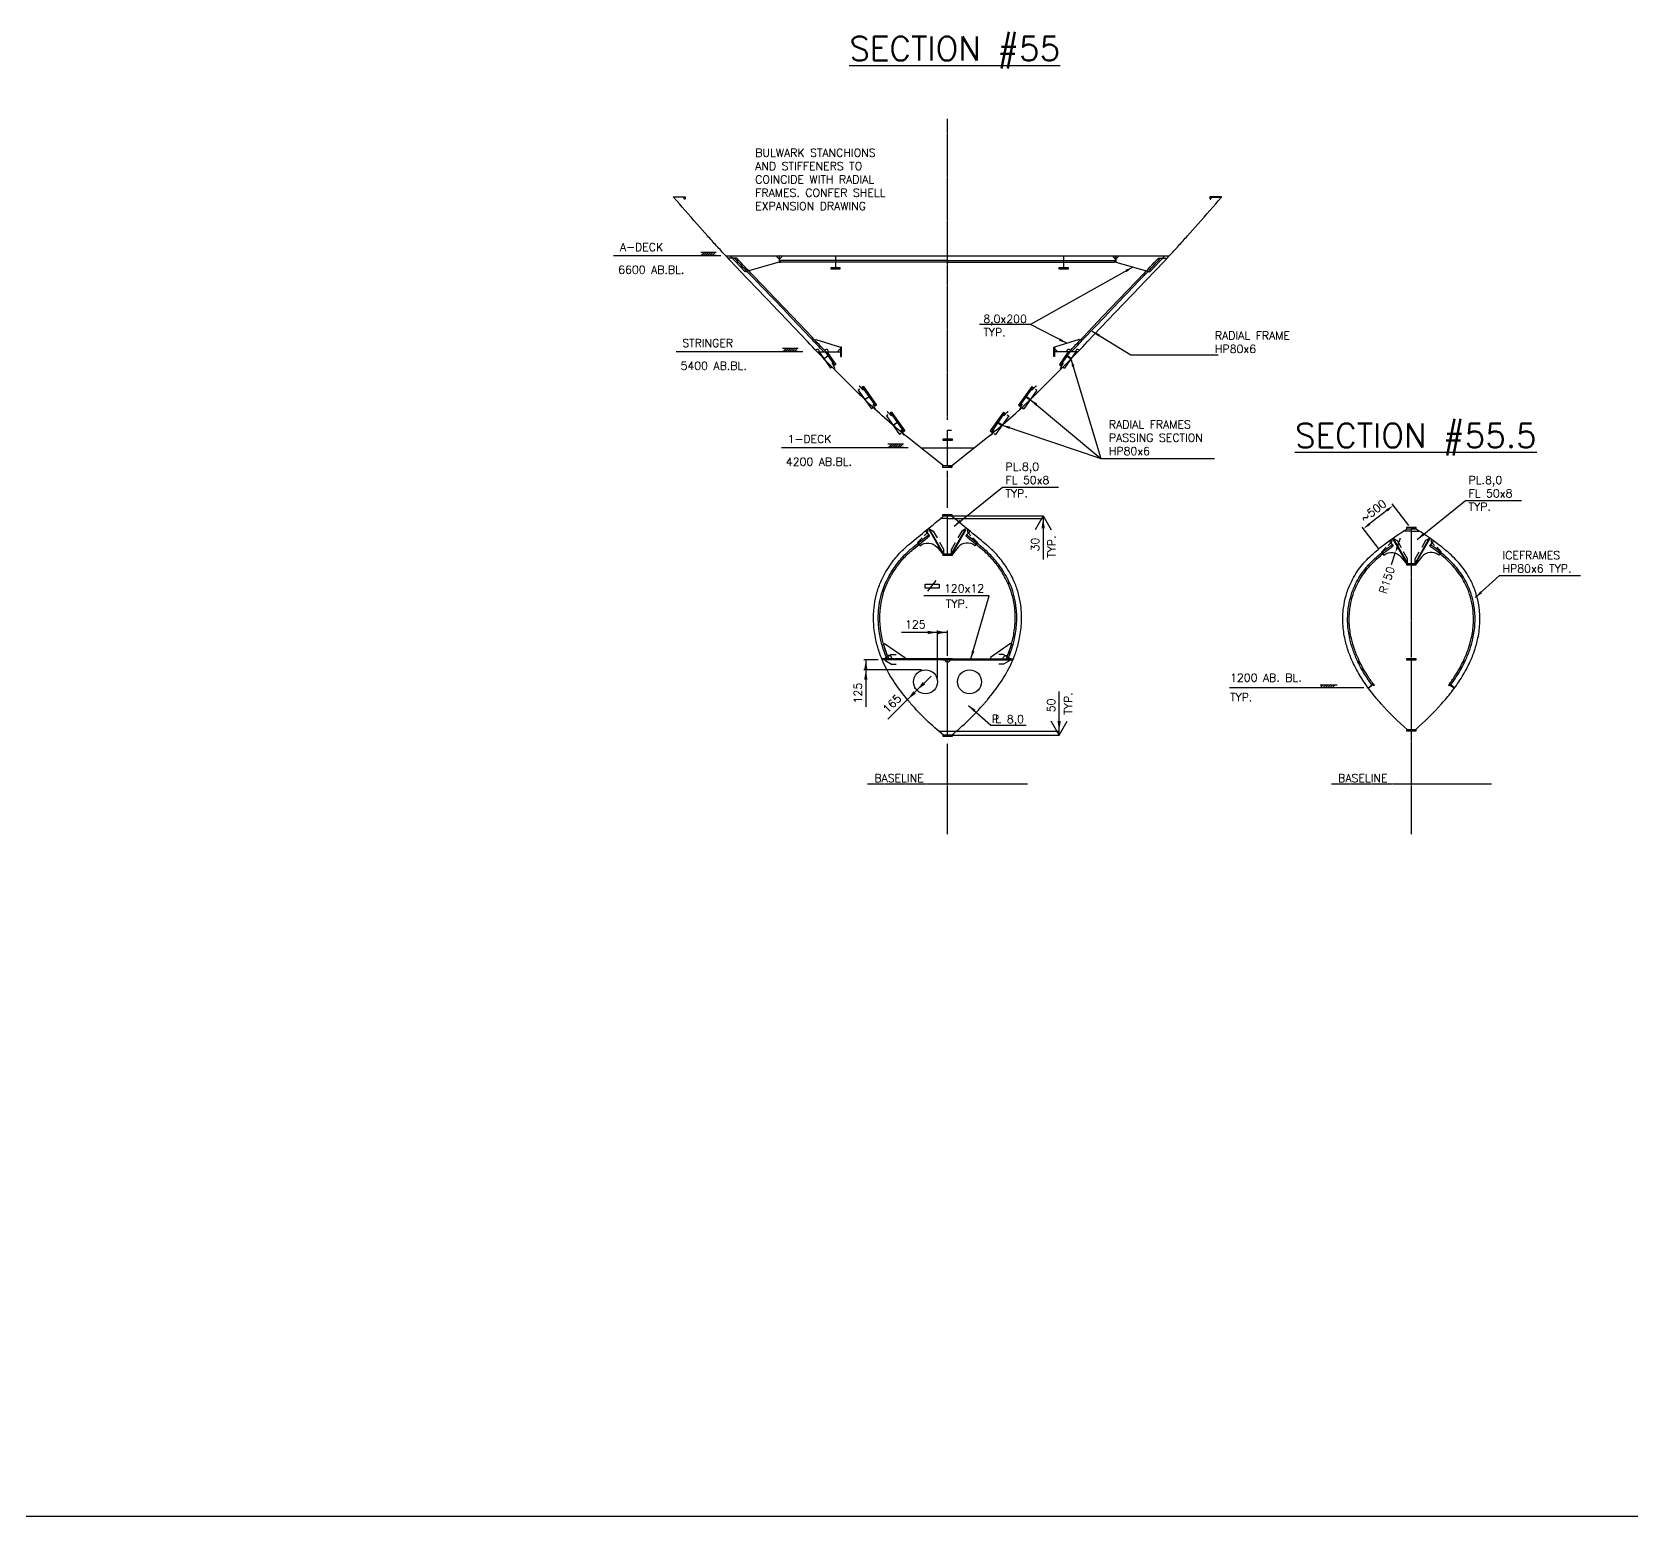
# Model space of a CAD drawing. Extents: x 53504 to 217282, y 25397 to 142583.
# Drawn here: x 177285 to 197283, y 92984 to 111539 of the extents above; entities that cross this region are included whole.
import ezdxf

# ---------------------------------------------------------------- set-up
doc = ezdxf.new("R2010")
doc.units = 0
doc.header["$LTSCALE"] = 250
doc.linetypes.add('PHANTOM', pattern=[2.1, 1.25, -0.2, 0.125, -0.2, 0.125, -0.2])
doc.linetypes.add('PHANTOM2', pattern=[1.25, 0.625, -0.125, 0.125, -0.125, 0.125, -0.125])
doc.layers.get('0').update_dxf_attribs({"linetype": 'CONTINUOUS'})
doc.layers.get('DEFPOINTS').update_dxf_attribs({"linetype": 'CONTINUOUS'})
for name, color, linetype in [('_-0', 7, 'CONTINUOUS'), ('S0CO1', 1, 'CONTINUOUS'), ('S0CO2', 2, 'CONTINUOUS'), ('S0CO5', 4, 'CONTINUOUS'), ('S0DIM', 2, 'CONTINUOUS'), ('S0PH1', 1, 'PHANTOM'), ('S0TX2', 2, 'CONTINUOUS')]:
    doc.layers.add(name, color=color, linetype=linetype)
doc.styles.add('ROMANS', font='romans', dxfattribs={"height": 100})
doc.dimstyles.new('MEDIUM', dxfattribs={"dimscale": 0.5, "dimtxt": 2, "dimasz": 2, "dimexe": 50, "dimexo": 100, "dimgap": 100, "dimtad": 1, "dimdsep": 46, "dimtxsty": 'ROMANS', "dimblk1": 'PIL-2', "dimblk2": 'PIL-3', "dimsah": 1, "dimcen": 200, "dimclrd": 1, "dimclre": 1, "dimclrt": 2, "dimazin": 2, "dimtfac": 1, "dimtmove": 0, "dimatfit": 3, "dimldrblk": 'PIL-3', "dimfxl": 1, "dimtvp": 100, "dimtolj": 1, "dimarcsym": 0})
doc.dimstyles.new('SHORT', dxfattribs={"dimscale": 0.5, "dimtxt": 2, "dimasz": 2, "dimexe": 0, "dimexo": 0, "dimgap": 100, "dimtad": 1, "dimdsep": 46, "dimtxsty": 'ROMANS', "dimblk1": 'PIL-1', "dimblk2": 'PIL-2', "dimsah": 1, "dimcen": 200, "dimclrd": 1, "dimclre": 1, "dimclrt": 2, "dimazin": 2, "dimtfac": 1, "dimtmove": 0, "dimatfit": 3, "dimfxl": 1, "dimtvp": 100, "dimtolj": 1, "dimarcsym": 0})
doc.dimstyles.get("Standard").update_dxf_attribs({"dimscale": 50, "dimtxt": 2, "dimasz": 2, "dimexe": 0.5, "dimexo": 1, "dimgap": 1, "dimtad": 1, "dimdsep": 46, "dimtxsty": 'ROMANS', "dimcen": 1.5, "dimclrd": 1, "dimclre": 1, "dimclrt": 2, "dimazin": 2, "dimtfac": 1, "dimtmove": 2, "dimatfit": 3, "dimfxl": 1, "dimtvp": 100, "dimtolj": 1, "dimarcsym": 0})

# ---------------------------------------------------------------- blocks, each defined once
blk = doc.blocks.new('snip')
at = {"color": 0, "linetype": 'ByBlock'}
for p, q in [((-75, -151), (-75, -221)), ((75, -151), (75, -221))]:
    blk.add_line(p, q, dxfattribs=at)
blk.add_lwpolyline([(75, -151), (13, -43), (-12, -43), (-75, -151)], dxfattribs=at)
blk = doc.blocks.new('SNIP-1')
at = {"color": 0, "linetype": 'PHANTOM'}
blk.add_lwpolyline([(0, 0), (0, -5), (87, -55), (287, -55)], dxfattribs=at)
blk = doc.blocks.new('HP80x7')
at = {"color": 0, "linetype": 'ByBlock'}
blk.add_lwpolyline([(17, -80, 0.773344), (19, -73), (8, -66, -0.267949), (6, -63), (6, 0), (0, 0), (0, -80), (17, -80)], format="xyb", dxfattribs=at)
blk = doc.blocks.new('*X7')
at = {"color": 0}
for p, q in [((13410, 17177), (13450, 17217)), ((13439, 17177), (13479, 17217)), ((13467, 17177), (13507, 17217)), ((13495, 17177), (13535, 17217)), ((13523, 17177), (13563, 17217)), ((13552, 17177), (13592, 17217))]:
    blk.add_line(p, q, dxfattribs=at)
blk = doc.blocks.new('TYKK')
at = {"layer": 'S0CO1'}
for p, q in [((-2.04, 0.82), (2.04, 0.82)), ((-2.04, 0), (2.04, 0))]:
    blk.add_line(p, q, dxfattribs=at)
at = {"layer": 'S0CO1', "xscale": 0.0204, "yscale": 0.0204, "zscale": 0.0204}
blk.add_blockref('*X7', (-275.41, -350.41), dxfattribs=at)
blk = doc.blocks.new('ST10011')
at = {"layer": 'S0CO1'}
for p, q in [((4.24, 0.65), (-0.08, 0.65)), ((0, 0), (0.65, 0.65)), ((0.6, 0), (1.25, 0.65)), ((1.2, 0), (1.85, 0.65)), ((1.8, 0), (2.45, 0.65)), ((2.4, 0), (3.05, 0.65)), ((3, 0), (3.65, 0.65))]:
    blk.add_line(p, q, dxfattribs=at)
blk = doc.blocks.new('*D205')
at = {"layer": 'DEFPOINTS', "color": 0, "transparency": 16777216}
for p in [(194325, 105024), (194278, 104881)]:
    blk.add_point(p, dxfattribs=at)
at = {"layer": 'S0CO1', "color": 1, "lineweight": -2, "transparency": 16777216}
for p, q in [((194357, 105119), (194388, 105214)), ((194278, 104881), (194325, 105024))]:
    blk.add_line(p, q, dxfattribs=at)
at = {"layer": 'S0CO1', "color": 1, "transparency": 16777216}
blk.add_solid([(194341, 105124), (194372, 105114), (194325, 105024)], dxfattribs=at)
at = {"layer": 'S0CO1', "color": 2, "transparency": 16777216, "insert": (194219, 104686), "char_height": 100, "attachment_point": 5, "rotation": 71.6796, "style": 'ROMANS'}
blk.add_mtext('\\A1;R150', dxfattribs=at)
blk = doc.blocks.new('*D206')
at = {"layer": 'DEFPOINTS', "color": 0, "transparency": 16777216}
for p in [(193924, 105326), (194526, 105329), (194151, 105036)]:
    blk.add_point(p, dxfattribs=at)
at = {"layer": 'S0CO1', "color": 1, "lineweight": -2, "transparency": 16777216}
for p, q in [((194496, 105368), (194285, 105639)), ((194221, 105558), (194003, 105388)), ((194120, 105075), (193909, 105346))]:
    blk.add_line(p, q, dxfattribs=at)
at = {"layer": 'S0CO1', "color": 1, "transparency": 16777216}
for points in [[(194211, 105571), (194231, 105545), (194300, 105619)], [(193993, 105401), (194013, 105375), (193924, 105326)]]:
    blk.add_solid(points, dxfattribs=at)
at = {"layer": 'S0CO1', "color": 2, "transparency": 16777216, "insert": (194051, 105552), "char_height": 100, "attachment_point": 5, "rotation": 37.9566, "style": 'ROMANS'}
blk.add_mtext('\\A1;~500', dxfattribs=at)
blk = doc.blocks.new('HP160x8')
at = {"color": 0}
blk.add_lwpolyline([(0, 0), (0, -160), (24, -160, 0.767327), (27, -149), (11, -140, -0.267949), (8, -134), (8, 0)], format="xyb", close=True, dxfattribs=at)
blk = doc.blocks.new('PIL-1')
at = {"color": 0, "linetype": 'ByBlock'}
for q in [(173, 100), (173, -100), (546, 0)]:
    blk.add_line((0, 0), q, dxfattribs=at)
blk = doc.blocks.new('PIL-2')
at = {"color": 0, "linetype": 'ByBlock'}
blk.add_line((0, 0), (-250, 0), dxfattribs=at)
blk.add_solid([(-125, 21), (-125, -21), (0, 0)], dxfattribs=at)
blk = doc.blocks.new('*D207')
at = {"layer": 'DEFPOINTS', "color": 0, "transparency": 16777216}
for p in [(188839, 102798), (190123, 102798), (188789, 102748)]:
    blk.add_point(p, dxfattribs=at)
at = {"layer": 'S0CO1', "color": 1, "lineweight": -2, "transparency": 16777216}
for p, q in [((190123, 102799), (190123, 103250)), ((188839, 102798), (190123, 102798)), ((190123, 102748), (190123, 102798)), ((188789, 102748), (190123, 102748)), ((190123, 102747), (190123, 102746))]:
    blk.add_line(p, q, dxfattribs=at)
for name, p, rotation in [('PIL-1', (190123, 102748), 90), ('PIL-2', (190123, 102798), 270)]:
    blk.add_blockref(name, p, dxfattribs=dict(at, rotation=rotation))
at = {"layer": 'S0CO1', "color": 2, "transparency": 16777216, "insert": (190023, 103119), "char_height": 100, "attachment_point": 5, "rotation": 90, "style": 'ROMANS'}
blk.add_mtext('\\A1;50', dxfattribs=at)
blk = doc.blocks.new('*D208')
at = {"layer": 'DEFPOINTS', "color": 0, "transparency": 16777216}
for p in [(188787, 105488), (188814, 105458), (189923, 105458)]:
    blk.add_point(p, dxfattribs=at)
at = {"layer": 'S0CO1', "color": 1, "lineweight": -2, "transparency": 16777216}
for p, q in [((188787, 105488), (189923, 105488)), ((188814, 105458), (189923, 105458)), ((189923, 105489), (189923, 105490)), ((189923, 105488), (189923, 105458)), ((189923, 105457), (189923, 105000))]:
    blk.add_line(p, q, dxfattribs=at)
for name, p, rotation in [('PIL-1', (189923, 105488), 270), ('PIL-2', (189923, 105458), 90)]:
    blk.add_blockref(name, p, dxfattribs=dict(at, rotation=rotation))
at = {"layer": 'S0CO1', "color": 2, "transparency": 16777216, "insert": (189823, 105131), "char_height": 100, "attachment_point": 5, "rotation": 90, "style": 'ROMANS'}
blk.add_mtext('\\A1;30', dxfattribs=at)
blk = doc.blocks.new('PLDIM2')
at = {"layer": 'S0TX2', "style": 'ROMANS'}
for s, p in [('P', (-19, 0)), ('L', (23, 0))]:
    blk.add_text(s, height=100, dxfattribs=at).set_placement(p)
blk.add_attdef('XX.X', (168, -1), '', height=100, dxfattribs=at)
blk = doc.blocks.new('PIL-3')
at = {"color": 0, "linetype": 'ByBlock'}
blk.add_line((0, 0), (250, 0), dxfattribs=at)
blk.add_solid([(125, 21), (125, -21), (0, 0)], dxfattribs=at)
blk = doc.blocks.new('*D209')
at = {"layer": 'DEFPOINTS', "color": 0, "transparency": 16777216}
for p in [(188603, 104032), (188728, 103690), (188603, 103415)]:
    blk.add_point(p, dxfattribs=at)
at = {"layer": 'S0CO1', "color": 1, "lineweight": -2, "transparency": 16777216}
for p, q in [((188603, 104032), (188153, 104032)), ((188603, 103465), (188603, 104057)), ((188727, 104032), (188604, 104032)), ((188728, 103740), (188728, 104057))]:
    blk.add_line(p, q, dxfattribs=at)
at = {"layer": 'S0CO1', "color": 1, "lineweight": -2, "transparency": 16777216, "rotation": 180}
blk.add_blockref('PIL-3', (188603, 104032), dxfattribs=at)
at = {"layer": 'S0CO1', "color": 1, "lineweight": -2, "transparency": 16777216}
blk.add_blockref('PIL-2', (188728, 104032), dxfattribs=at)
at = {"layer": 'S0CO1', "color": 2, "transparency": 16777216, "insert": (188325, 104132), "char_height": 100, "attachment_point": 5, "style": 'ROMANS'}
blk.add_mtext('\\A1;125', dxfattribs=at)
blk = doc.blocks.new('*D210')
at = {"layer": 'DEFPOINTS', "color": 0, "transparency": 16777216}
for p in [(188346, 103310), (188347, 103309), (188228, 103191)]:
    blk.add_point(p, dxfattribs=at)
at = {"layer": 'S0CO1', "color": 1, "lineweight": -2, "transparency": 16777216}
for p, q in [((188193, 103226), (188209, 103210)), ((188345, 103309), (188228, 103193)), ((188312, 103345), (188328, 103328)), ((188227, 103192), (187983, 102949))]:
    blk.add_line(p, q, dxfattribs=at)
for name, p, rotation in [('PIL-3', (188346, 103310), 44.88132899786034), ('PIL-2', (188227, 103192), 224.8813289978603)]:
    blk.add_blockref(name, p, dxfattribs=dict(at, rotation=rotation))
at = {"layer": 'S0CO1', "color": 2, "transparency": 16777216, "insert": (188034, 103141), "char_height": 100, "attachment_point": 5, "rotation": 44.8813, "style": 'ROMANS'}
blk.add_mtext('\\A1;165', dxfattribs=at)
blk = doc.blocks.new('*D211')
at = {"layer": 'DEFPOINTS', "color": 0, "transparency": 16777216}
for p in [(187911, 103690), (187707, 103565), (188453, 103565)]:
    blk.add_point(p, dxfattribs=at)
at = {"layer": 'S0CO1', "color": 1, "lineweight": -2, "transparency": 16777216}
for p, q in [((187861, 103690), (187682, 103690)), ((187707, 103689), (187707, 103566)), ((188403, 103565), (187682, 103565)), ((187707, 103565), (187707, 103102))]:
    blk.add_line(p, q, dxfattribs=at)
for name, p, rotation in [('PIL-2', (187707, 103690), 90), ('PIL-3', (187707, 103565), 270)]:
    blk.add_blockref(name, p, dxfattribs=dict(at, rotation=rotation))
at = {"layer": 'S0CO1', "color": 2, "transparency": 16777216, "insert": (187607, 103273), "char_height": 100, "attachment_point": 5, "rotation": 90, "style": 'ROMANS'}
blk.add_mtext('\\A1;125', dxfattribs=at)
blk = doc.blocks.new('FLST-2')
at = {"layer": 'S0TX2', "color": 1}
for p, q in [((-256, 101), (-256, 151)), ((-256, 151), (-81, 151)), ((-81, 101), (-256, 101)), ((-222, 65), (-117, 198)), ((-81, 151), (-81, 101))]:
    blk.add_line(p, q, dxfattribs=at)
at = {"layer": 'S0TX2', "style": 'ROMANS'}
blk.add_attdef('FL.ST', (-20, 50), '', height=100, dxfattribs=at)

msp = doc.modelspace()

# ---------------------------------------------------------------- linework, layer by layer
at = {"layer": 'S0CO1', "color": 0}
for p, q in [((186092.96, 108709.943), (185983.624, 108709.943)), ((188728.09, 108679.943), (186628.859, 108679.943)), ((188728.09, 108659.943), (186639.919, 108659.943)), ((188728.09, 108679.943), (190827.321, 108679.943)), ((188728.09, 108659.943), (190816.261, 108659.943)), ((191363.221, 108709.943), (191472.556, 108709.943)), ((186920.432, 107539.943), (185337.987, 107539.943)), ((187122.71, 107539.943), (187265.177, 107337.432)), ((187220.523, 107539.943), (187330.607, 107383.463)), ((190235.657, 107539.943), (190125.573, 107383.463)), ((190333.47, 107539.943), (190191.004, 107337.432)), ((187610.976, 107061.383), (187775.924, 106826.916)), ((187676.406, 107107.414), (187841.355, 106872.947)), ((189779.774, 107107.414), (189614.826, 106872.947)), ((189845.205, 107061.383), (189680.256, 106826.916)), ((187964.034, 106740.126), (188128.982, 106505.659)), ((188029.465, 106786.156), (188194.413, 106551.689)), ((189426.715, 106786.156), (189261.767, 106551.689)), ((189492.146, 106740.126), (189327.198, 106505.659)), ((188729.09, 105457.736), (188642.021, 105457.736)), ((188727.09, 105457.736), (188814.159, 105457.736)), ((188450.64, 105299.378), (188501.509, 105237.634)), ((188670.948, 105015.159), (188496.787, 105319.682)), ((188677.892, 105019.131), (188503.731, 105323.654)), ((188778.288, 105019.131), (188952.449, 105323.654)), ((188785.232, 105015.159), (188959.394, 105319.682)), ((189005.54, 105299.378), (188954.672, 105237.634)), ((194468.277, 104896.113), (194294.115, 105200.636)), ((194475.221, 104900.084), (194301.06, 105204.608)), ((194524.419, 105298.817), (194427.345, 105298.817)), ((194526.419, 105298.817), (194623.493, 105298.817)), ((194575.617, 104900.084), (194749.778, 105204.608)), ((194582.561, 104896.113), (194756.723, 105200.636)), ((194249.754, 105177.88), (194296.851, 105113.212)), ((194801.084, 105177.88), (194753.987, 105113.212)), ((188668.09, 103701.943), (187905.832, 103701.943)), ((188668.09, 103689.943), (187910.785, 103689.943)), ((188788.09, 103701.943), (189550.349, 103701.943)), ((188788.09, 103689.943), (189545.395, 103689.943)), ((188617.553, 102797.58), (188838.627, 102797.58))]:
    msp.add_line(p, q, dxfattribs=at)
at = {"layer": 'S0CO1', "color": 6}
msp.add_line((135791.556, 92984.046), (216035.005, 92984.046), dxfattribs=at)
at = {"layer": 'S0CO1', "color": 0}
for points in [[(186622.859, 108659.943), (186198.727, 108539.943), (186010.356, 108739.943)], [(190833.321, 108659.943), (191257.453, 108539.943), (191445.825, 108739.943)], [(187072.15, 107683.751), (187082.942, 107694.168), (187389.506, 107599.943)], [(190384.031, 107683.751), (190373.238, 107694.168), (190066.674, 107599.943)]]:
    msp.add_lwpolyline(points, dxfattribs=at)
at = {"layer": 'S0CO1', "color": 0, "flags": 128}
for points in [[(187183.189, 107539.943, -0.00335696), (187020.18, 107709.311), (186771.623, 107971.373), (186671.822, 108076.524), (186571.697, 108181.413, 0.00125517), (186283.826, 108480.349, -0.004500322), (186065.585, 108709.943)], [(187211.144, 107539.943, -0.00363604), (187034.683, 107723.083), (186786.134, 107985.136), (186686.308, 108090.313), (186586.151, 108195.236, 0.001255226), (186298.198, 108494.258, -0.004234628), (186092.96, 108709.943)], [(190245.036, 107539.943, 0.00363604), (190421.497, 107723.083), (190670.046, 107985.136), (190769.872, 108090.313), (190870.029, 108195.236, -0.001255226), (191157.983, 108494.258, 0.004234628), (191363.221, 108709.943)], [(190272.991, 107539.943, 0.00335696), (190436, 107709.311), (190684.557, 107971.373), (190784.359, 108076.524), (190884.483, 108181.413, -0.00125517), (191172.354, 108480.349, 0.004500322), (191390.595, 108709.943)], [(187970.858, 103701.943, -0.020054058), (187931.044, 103806.276, -0.028234), (187890.882, 103952.54, -0.037268), (187864.647, 104142.774, -0.041807), (187868.663, 104333.679, -0.033775), (187893.81, 104478.314, -0.036591), (187938.782, 104617.355, -0.02592), (187984.105, 104714.184, -0.020756), (188038.883, 104807.432, -0.033438), (188143.633, 104948.273, -0.040787), (188266.808, 105070.844, -0.003606399), (188280.164, 105081.967), (188294.244, 105093.495, 0.001080447), (188488.791, 105253.07, 0.001080447)], [(187992.644, 103701.943, -0.02161682), (187950.001, 103812.651, -0.028234), (187910.436, 103956.74, -0.037268), (187884.608, 104144.024, -0.041807), (187888.554, 104331.591, -0.033775), (187913.238, 104473.567, -0.036591), (187957.31, 104609.826, -0.02592), (188001.755, 104704.778, -0.020756), (188055.692, 104796.595, -0.033438), (188158.848, 104935.292, -0.040787), (188279.714, 105055.566, -0.003604073), (188292.843, 105066.499), (188306.904, 105078.012, 0.001080391), (188501.509, 105237.634, 0.001080391)], [(189463.537, 103701.943, 0.02161682), (189506.18, 103812.651, 0.028234), (189545.744, 103956.74, 0.037268), (189571.572, 104144.024, 0.041807), (189567.627, 104331.591, 0.033775), (189542.942, 104473.567, 0.036591), (189498.87, 104609.826, 0.02592), (189454.425, 104704.778, 0.020756), (189400.488, 104796.595, 0.033438), (189297.333, 104935.292, 0.040787), (189176.466, 105055.566, 0.003604073), (189163.338, 105066.499), (189149.276, 105078.012, -0.001080391), (188954.672, 105237.634, -0.001080391)], [(189485.323, 103701.943, 0.020054058), (189525.136, 103806.276, 0.028234), (189565.299, 103952.54, 0.037268), (189591.533, 104142.774, 0.041807), (189587.517, 104333.679, 0.033775), (189562.371, 104478.314, 0.036591), (189517.399, 104617.355, 0.02592), (189472.075, 104714.184, 0.020756), (189417.298, 104807.432, 0.033438), (189312.547, 104948.273, 0.040787), (189189.372, 105070.844, 0.003606399), (189176.016, 105081.967), (189161.937, 105093.495, -0.001080447), (188967.389, 105253.07, -0.001080447)], [(194032.443, 103375.724, -0.01546808), (193954.994, 103488.953, -0.031115), (193856.854, 103665.746, -0.025902), (193798.312, 103807.054, -0.030312), (193756.282, 103953.022, -0.020171), (193739.115, 104047.676, -0.022256), (193730.076, 104142.947, -0.022387), (193729.567, 104237.762, -0.022561), (193737.578, 104332.18, -0.035856), (193767.125, 104476.924, -0.038531), (193817.571, 104615.089, -0.028996), (193868.821, 104712.322, -0.027247), (193930.894, 104803.536, -0.023229), (193995.198, 104880.118, -0.018102), (194066.47, 104952.002, -0.016545), (194148.216, 105023.755, -0.00978), (194234.899, 105092.112, -0.004679409), (194285.077, 105129.379, -0.004679409)], [(194048.496, 103387.65, -0.01542795), (193971.843, 103499.729, -0.031115), (193874.91, 103674.347, -0.025902), (193817.161, 103813.742, -0.030312), (193775.801, 103957.382, -0.020171), (193758.922, 104050.449, -0.022256), (193750.051, 104143.948, -0.022387), (193749.551, 104236.975, -0.022561), (193757.41, 104329.592, -0.035856), (193786.384, 104471.53, -0.038531), (193835.775, 104606.804, -0.028996), (193885.943, 104701.987, -0.027247), (193946.791, 104791.4, -0.023229), (194009.901, 104866.56, -0.018102), (194080.153, 104937.416, -0.016545), (194160.905, 105008.296, -0.00978), (194246.974, 105076.168, -0.004679406), (194296.851, 105113.212, -0.004679406)], [(195002.342, 103387.65, 0.01542795), (195078.995, 103499.729, 0.031115), (195175.928, 103674.347, 0.025902), (195233.677, 103813.742, 0.030312), (195275.037, 103957.382, 0.020171), (195291.916, 104050.449, 0.022256), (195300.787, 104143.948, 0.022387), (195301.287, 104236.975, 0.022561), (195293.428, 104329.592, 0.035856), (195264.454, 104471.53, 0.038531), (195215.063, 104606.804, 0.028996), (195164.895, 104701.987, 0.027247), (195104.047, 104791.4, 0.023229), (195040.937, 104866.56, 0.018102), (194970.685, 104937.416, 0.016545), (194889.933, 105008.296, 0.00978), (194803.864, 105076.168, 0.004679406), (194753.987, 105113.212, 0.004679406)], [(195018.395, 103375.724, 0.01546808), (195095.844, 103488.953, 0.031115), (195193.984, 103665.746, 0.025902), (195252.526, 103807.054, 0.030312), (195294.556, 103953.022, 0.020171), (195311.723, 104047.676, 0.022256), (195320.762, 104142.947, 0.022387), (195321.271, 104237.762, 0.022561), (195313.26, 104332.18, 0.035856), (195283.713, 104476.924, 0.038531), (195233.267, 104615.089, 0.028996), (195182.017, 104712.322, 0.027247), (195119.944, 104803.536, 0.023229), (195055.64, 104880.118, 0.018102), (194984.368, 104952.002, 0.016545), (194902.622, 105023.755, 0.00978), (194815.939, 105092.112, 0.004679409), (194765.761, 105129.379, 0.004679409)]]:
    msp.add_lwpolyline(points, format="xyb", dxfattribs=at)
at = {"layer": 'S0CO1', "color": 0}
for points in [[(188411.553, 105215.336), (188353.581, 105154.942), (188385.263, 105116.26), (188385.452, 105116.416, -0.413836442), (188596.447, 105095.84), (188668.09, 105008.827)], [(188473.789, 105318.46, -0.380493881), (188472.283, 105278.603), (188436.636, 105241.467)], [(189044.627, 105215.336), (189102.599, 105154.942), (189070.917, 105116.26), (189070.728, 105116.416, 0.413836442), (188859.734, 105095.84), (188788.09, 105008.827)], [(188982.391, 105318.46, 0.380493881), (188983.898, 105278.603), (189019.545, 105241.467)], [(194272.903, 105196.962, -0.380493881), (194271.397, 105157.105), (194235.75, 105119.969)], [(194777.935, 105196.962, 0.380493881), (194779.441, 105157.105), (194815.088, 105119.969)], [(194208.882, 105096.289), (194150.91, 105035.895), (194182.592, 104997.214), (194182.781, 104997.369, -0.413836442), (194393.775, 104976.793), (194465.419, 104889.781)], [(194841.956, 105096.289), (194899.928, 105035.895), (194868.246, 104997.214), (194868.057, 104997.369, 0.413836442), (194657.063, 104976.793), (194585.419, 104889.781)]]:
    msp.add_lwpolyline(points, format="xyb", dxfattribs=at)
at = {"layer": 'S0CO1', "color": 0, "flags": 128}
for points in [[(187977.203, 103738.842), (187926.411, 103890.658), (187940.244, 103894.957), (188192.644, 103716.943), (188192.644, 103701.943), (188032.644, 103701.943, 0.535677284)], [(189478.978, 103738.842), (189529.769, 103890.658), (189515.936, 103894.957), (189263.537, 103716.943), (189263.537, 103701.943), (189423.537, 103701.943, -0.535677284)]]:
    msp.add_lwpolyline(points, format="xyb", close=True, dxfattribs=at)
at = {"layer": 'S0CO1', "color": 0}
for centre in [(188453.09, 103414.943), (189003.09, 103414.943)]:
    msp.add_circle(centre, 150, dxfattribs=at)
for centre, start, end in [((186622.859, 108739.943), 180, 270), ((186628.859, 108739.943), 270, 0), ((190827.321, 108739.943), 180, 270), ((190833.321, 108739.943), 270, 0), ((187099.506, 107539.943), 0, 134.0491084), ((187211.144, 107539.943), 0, 134.3034363), ((187389.506, 107539.943), 90, 180), ((190066.674, 107539.943), 0, 90), ((190245.036, 107539.943), 45.6965637, 180), ((190356.674, 107539.943), 45.9508916, 180), ((188728.09, 103689.943), 180, 0)]:
    msp.add_arc(centre, 30, start, end, dxfattribs=at)
at = {"layer": 'S0CO2', "color": 0}
for points in [[(185303.167, 109478.984), (185448.167, 109478.984), (185448.167, 109455.984, -0.767326988), (185436.971, 109452.984), (185427.733, 109468.984, 0.267949192), (185422.537, 109471.984), (185303.167, 109471.984)], [(192153.013, 109478.984), (192008.013, 109478.984), (192008.013, 109455.984, 0.767326988), (192019.209, 109452.984), (192028.447, 109468.984, -0.267949192), (192033.643, 109471.984), (192153.013, 109471.984)]]:
    msp.add_lwpolyline(points, format="xyb", close=True, dxfattribs=at)
for points in [[(187268.09, 108577.943), (187388.09, 108577.943), (187388.09, 108589.943), (187268.09, 108589.943)], [(190118.09, 108577.943), (190238.09, 108577.943), (190238.09, 108589.943), (190118.09, 108589.943)], [(187401.506, 107479.943), (187401.506, 107599.943), (187389.506, 107599.943), (187389.506, 107479.943)], [(190054.674, 107479.943), (190054.674, 107599.943), (190066.674, 107599.943), (190066.674, 107479.943)], [(188668.09, 106435.169), (188788.09, 106435.169), (188788.09, 106447.169), (188668.09, 106447.169)], [(188667.09, 106097.684), (188787.09, 106097.684), (188787.09, 106112.684), (188667.09, 106112.684)], [(188667.09, 105487.736), (188787.09, 105487.736), (188787.09, 105502.736), (188667.09, 105502.736)], [(194464.419, 105328.817), (194584.419, 105328.817), (194584.419, 105343.817), (194464.419, 105343.817)], [(188668.09, 104996.827), (188788.09, 104996.827), (188788.09, 105008.827), (188668.09, 105008.827)], [(194465.419, 104877.781), (194585.419, 104877.781), (194585.419, 104889.781), (194465.419, 104889.781)], [(188668.09, 103689.943), (188788.09, 103689.943), (188788.09, 103701.943), (188668.09, 103701.943)], [(194465.419, 103689.943), (194585.419, 103689.943), (194585.419, 103701.943), (194465.419, 103701.943)], [(194464.419, 102800.803), (194584.419, 102800.803), (194584.419, 102815.803), (194464.419, 102815.803)], [(188669.09, 102732.58), (188789.09, 102732.58), (188789.09, 102747.58), (188669.09, 102747.58)]]:
    msp.add_lwpolyline(points, close=True, dxfattribs=at)
at = {"layer": 'S0CO5', "color": 0}
for p, q in [((185955.859, 108739.943), (191500.321, 108739.943)), ((187328.09, 108739.943), (187328.09, 108589.943)), ((190178.09, 108739.943), (190178.09, 108589.943)), ((187099.506, 107539.943), (187389.506, 107539.943)), ((190356.674, 107539.943), (190066.674, 107539.943)), ((188728.09, 106447.169), (188728.09, 106558.931)), ((188728.09, 106558.931), (188778.09, 106558.931)), ((188728.09, 106112.684), (188728.09, 106435.169)), ((188394.208, 106339.943), (189061.973, 106339.943)), ((188728.09, 105008.827), (188728.09, 105487.736)), ((194525.419, 104889.781), (194525.419, 105328.817)), ((188728.09, 102747.58), (188728.09, 103689.943))]:
    msp.add_line(p, q, dxfattribs=at)
at = {"layer": 'S0CO5', "color": 0, "flags": 128}
for points in [[(188728.09, 106112.684), (188678.09, 106112.684), (188228.09, 106472.927, -0.010767), (187973.162, 106686.173, -0.011762), (187728.09, 106910.693, -0.004805), (187611.627, 107024.711), (187496.366, 107139.943), (187396.377, 107239.936), (187296.401, 107339.943), (187262.21, 107374.248), (187228.09, 107408.628, -0.005141), (186976.672, 107667.995), (186728.09, 107930.083), (186628.362, 108035.157), (186528.335, 108139.943, 0.001255), (186240.712, 108438.621, -0.005871), (185955.859, 108739.943, -0.002715), (185841.502, 108865.144, -0.001034), (185728.09, 108991.204), (185661.631, 109065.51), (185595.304, 109139.943, -0.002590495), (185303.166, 109471.984, -0.002590495)], [(188728.09, 106112.684), (188778.09, 106112.684), (189228.09, 106472.927, 0.010767), (189483.018, 106686.173, 0.011762), (189728.09, 106910.693, 0.004805), (189844.553, 107024.711), (189959.814, 107139.943), (190059.803, 107239.936), (190159.779, 107339.943), (190193.971, 107374.248), (190228.09, 107408.628, 0.005141), (190479.509, 107667.995), (190728.09, 107930.083), (190827.819, 108035.157), (190927.845, 108139.943, -0.001255), (191215.468, 108438.621, 0.005871), (191500.321, 108739.943, 0.002715), (191614.678, 108865.144, 0.001034), (191728.09, 108991.204), (191794.549, 109065.51), (191860.877, 109139.943, 0.002590495), (192153.014, 109471.984, 0.002590495)], [(188729.09, 102747.58), (188678.09, 102747.58, -0.04474), (188271.32, 103139.943, -0.002638), (188249.578, 103165.299, -0.002371), (188228.09, 103190.873, -0.023598), (188065.807, 103405.782, -0.041527), (187932.801, 103639.943, -0.027289), (187874.174, 103787.149, -0.028234), (187832.219, 103939.943, -0.037268), (187804.765, 104139.024, -0.041807), (187808.991, 104339.943, -0.033775), (187835.525, 104492.557, -0.036591), (187883.196, 104639.943, -0.02592), (187931.154, 104742.401, -0.020756), (187988.454, 104839.943, -0.033438), (188097.988, 104987.216, -0.040787), (188228.09, 105116.68, -0.003613), (188242.128, 105128.37), (188256.263, 105139.943, 0.00235), (188678.09, 105487.736), (188729.09, 105487.736)], [(188727.09, 102747.58), (188778.09, 102747.58, 0.04474), (189184.86, 103139.943, 0.002638), (189206.602, 103165.299, 0.002371), (189228.09, 103190.873, 0.023598), (189390.373, 103405.782, 0.041527), (189523.38, 103639.943, 0.027289), (189582.006, 103787.149, 0.028234), (189623.961, 103939.943, 0.037268), (189651.416, 104139.024, 0.041807), (189647.19, 104339.943, 0.033775), (189620.656, 104492.557, 0.036591), (189572.985, 104639.943, 0.02592), (189525.026, 104742.401, 0.020756), (189467.726, 104839.943, 0.033438), (189358.192, 104987.216, 0.040787), (189228.09, 105116.68, 0.003613), (189214.052, 105128.37), (189199.918, 105139.943, -0.00235), (188778.09, 105487.736), (188727.09, 105487.736)], [(194526.419, 102815.803), (194475.419, 102815.803, -0.032983), (194146.864, 103139.943, -0.007091), (194084.957, 103211.672, -0.009199), (194025.419, 103285.378, -0.023025), (193904.447, 103456.627, -0.031115), (193802.686, 103639.943, -0.025902), (193741.767, 103786.99, -0.030312), (193697.725, 103939.943, -0.020171), (193679.694, 104039.359, -0.022256), (193670.152, 104139.943, -0.022387), (193669.613, 104240.125, -0.022561), (193678.082, 104339.943, -0.035856), (193709.348, 104493.104, -0.038531), (193762.961, 104639.943, -0.028996), (193817.452, 104743.327, -0.027247), (193883.202, 104839.943, -0.023229), (193951.089, 104920.792, -0.018102), (194025.419, 104995.761, -0.016545), (194110.148, 105070.133, -0.00978), (194198.675, 105139.943, -0.024656), (194475.419, 105328.817), (194526.419, 105328.817)], [(194524.419, 102815.803), (194575.419, 102815.803, 0.032983), (194903.974, 103139.943, 0.007091), (194965.881, 103211.672, 0.009199), (195025.419, 103285.378, 0.023025), (195146.391, 103456.627, 0.031115), (195248.152, 103639.943, 0.025902), (195309.071, 103786.99, 0.030312), (195353.113, 103939.943, 0.020171), (195371.144, 104039.359, 0.022256), (195380.686, 104139.943, 0.022387), (195381.225, 104240.125, 0.022561), (195372.756, 104339.943, 0.035856), (195341.49, 104493.104, 0.038531), (195287.877, 104639.943, 0.028996), (195233.385, 104743.327, 0.027247), (195167.636, 104839.943, 0.023229), (195099.749, 104920.792, 0.018102), (195025.419, 104995.761, 0.016545), (194940.689, 105070.133, 0.00978), (194852.163, 105139.943, 0.024656), (194575.419, 105328.817), (194524.419, 105328.817)]]:
    msp.add_lwpolyline(points, format="xyb", dxfattribs=at)
msp.add_lwpolyline([(194525.419, 102815.803), (194525.419, 103689.943)], dxfattribs=at)
at = {"layer": 'S0PH1', "color": 0, "ltscale": 0.02}
for p, q in [((188728.09, 106691.6), (188728.09, 110454.951)), ((188728.09, 105590.955), (188728.09, 106050.76)), ((194525.419, 103716.782), (194525.419, 104863.59)), ((188728.09, 101510.913), (188728.09, 102641.882)), ((194525.419, 101510.913), (194525.419, 102793.343)), ((187728.09, 102139.943), (189728.09, 102139.943)), ((193525.419, 102139.943), (195525.419, 102139.943))]:
    msp.add_line(p, q, dxfattribs=at)
at = {"layer": 'S0PH1', "color": 0}
for p, q in [((187199.127, 107539.943), (187316.294, 107373.394)), ((190257.054, 107539.943), (190139.886, 107373.394)), ((187662.093, 107097.345), (187827.042, 106862.877)), ((189794.087, 107097.345), (189629.139, 106862.877)), ((188015.152, 106776.087), (188180.1, 106541.62)), ((189441.028, 106776.087), (189276.08, 106541.62))]:
    msp.add_line(p, q, dxfattribs=at)
at = {"layer": 'S0PH1', "color": 0, "linetype": 'PHANTOM2', "flags": 128}
for points in [[(187330.607, 107383.463), (187310.324, 107369.194), (187284.689, 107396.563), (187318.885, 107329.813), (187293.25, 107357.182), (187265.177, 107337.432)], [(190125.573, 107383.463), (190145.856, 107369.194), (190171.492, 107396.563), (190137.295, 107329.813), (190162.93, 107357.182), (190191.004, 107337.432)], [(187676.406, 107107.414), (187656.123, 107093.145), (187673.221, 107059.77), (187621.951, 107114.508), (187639.049, 107081.133), (187610.976, 107061.383)], [(189779.774, 107107.414), (189800.057, 107093.145), (189782.959, 107059.77), (189834.23, 107114.508), (189817.131, 107081.133), (189845.205, 107061.383)], [(187841.355, 106872.947), (187821.071, 106858.677), (187795.436, 106886.047), (187829.633, 106819.297), (187803.997, 106846.666), (187775.924, 106826.916)], [(189614.826, 106872.947), (189635.109, 106858.677), (189660.744, 106886.047), (189626.548, 106819.297), (189652.183, 106846.666), (189680.256, 106826.916)], [(188029.465, 106786.156), (188009.182, 106771.887), (188026.28, 106738.512), (187975.009, 106793.251), (187992.108, 106759.875), (187964.034, 106740.126)], [(189426.715, 106786.156), (189446.999, 106771.887), (189429.9, 106738.512), (189481.171, 106793.251), (189464.073, 106759.875), (189492.146, 106740.126)], [(188194.413, 106551.689), (188174.13, 106537.42), (188148.495, 106564.789), (188182.691, 106498.039), (188157.056, 106525.408), (188128.982, 106505.659)], [(189261.767, 106551.689), (189282.05, 106537.42), (189307.686, 106564.789), (189273.489, 106498.039), (189299.124, 106525.408), (189327.198, 106505.659)]]:
    msp.add_lwpolyline(points, dxfattribs=at)
at = {"layer": 'S0TX2', "color": 0}
for p, q in [((185894.258, 108739.943), (184554.076, 108739.943)), ((188236.509, 106339.943), (186654.064, 106339.943))]:
    msp.add_line(p, q, dxfattribs=at)
msp.add_lwpolyline([(193930.822, 103339.943), (192253.988, 103339.943)], dxfattribs=at)

# ---------------------------------------------------------------- block references
at = {"layer": 'S0CO1', "color": 0}
for name, p, xscale, yscale, zscale, rotation in [('SNIP-1', (188503.731, 105323.654), -0.5, 0.5, 0.5, 119.7658701747179), ('SNIP-1', (188952.449, 105323.654), 0.5, 0.5, 0.5, 240.2341298252821), ('SNIP-1', (194301.06, 105204.608), -0.5, 0.5, 0.5, 119.7658701747179), ('SNIP-1', (194749.778, 105204.608), 0.5, 0.5, 0.5, 240.2341298252821), ('SNIP-1', (188677.892, 105019.131), 0.5, 0.5, 0.5, 119.7658701747253), ('SNIP-1', (188778.288, 105019.131), -0.5, 0.5, 0.5, 240.2341298252747), ('SNIP-1', (194475.221, 104900.084), 0.5, 0.5, 0.5, 119.7658701747252), ('SNIP-1', (194575.617, 104900.084), -0.5, 0.5, 0.5, 240.2341298252747), ('snip', (187908.499, 103695.444), 0.8, 0.8, 0.8, 90), ('snip', (189547.682, 103695.444), -0.8, 0.8, 0.8, 270)]:
    msp.add_blockref(name, p, dxfattribs=dict(at, xscale=xscale, yscale=yscale, zscale=zscale, rotation=rotation))
for name, p, values in [('FLST-2', (188703.436, 104482.355), {'FL.ST': '120x12'}), ('PLDIM2', (189301.315, 102899.484), {'XX.X': '8,0'})]:
    msp.add_blockref(name, p, dxfattribs=at).add_auto_attribs(values)
at = {"layer": 'S0CO2', "color": 0}
msp.add_blockref('HP80x7', (186622.859, 108739.943), dxfattribs=at)
at = {"layer": 'S0CO2', "color": 0, "xscale": -1}
msp.add_blockref('HP80x7', (190833.321, 108739.943), dxfattribs=at)
at = {"layer": 'S0CO2', "color": 0, "yscale": 0.5, "zscale": 0.5}
for p, xscale, rotation in [((187182.702, 107454.666), -0.4999999999999999, 125.1264946642055), ((190273.478, 107454.666), 0.5, 234.8735053357945), ((187693.45, 106944.15), -0.4999999999999999, 125.1264946642055), ((189762.731, 106944.15), 0.5, 234.8735053357945), ((188046.508, 106622.892), -0.4999999999999999, 125.1264946642055), ((189409.672, 106622.892), 0.5, 234.8735053357945)]:
    msp.add_blockref('HP160x8', p, dxfattribs=dict(at, xscale=xscale, rotation=rotation))
at = {"layer": 'S0CO2', "color": 0, "xscale": -1, "rotation": 126.608000935023}
msp.add_blockref('HP80x7', (193984.277, 103339.943), dxfattribs=at)
at = {"layer": 'S0CO2', "color": 0, "rotation": 233.391999064977}
msp.add_blockref('HP80x7', (195066.561, 103339.943), dxfattribs=at)
at = {"layer": 'S0DIM', "color": 0, "xscale": 50, "yscale": 50, "zscale": 50}
msp.add_blockref('ST10011', (193387.903, 103339.943), dxfattribs=at)
at = {"layer": 'S0TX2', "color": 0, "xscale": 47.25, "yscale": 47.25, "zscale": 47.25}
for p in [(185738.83, 108748.948), (186763.684, 107548.948), (188079.761, 106348.948)]:
    msp.add_blockref('TYKK', p, dxfattribs=at)

# ---------------------------------------------------------------- texts
at = {"layer": '_-0', "linetype": 'ByBlock', "style": 'ROMANS'}
for s, p in [('%%USECTION #55', (187499.903, 111182.003)), ('%%USECTION #55.5', (193071.055, 106343.738))]:
    msp.add_text(s, height=300, dxfattribs=at).set_placement(p)
at = {"layer": 'S0TX2', "color": 0, "style": 'ROMANS'}
for s, p in [('A-DECK', (184633.937, 108800.201)), ('6600 AB.BL.', (184611.635, 108516.459)), ('STRINGER', (185412.885, 107600.201)), ('5400 AB.BL.', (185391.227, 107316.459)), ('1-DECK', (186728.962, 106400.201)), ('4200 AB.BL.', (186707.304, 106116.459)), ('TYP.', (188707.316, 104340.011)), ('1200 AB. BL.', (192259.435, 103415.81)), ('TYP.', (192259.435, 103171.888)), ('BASELINE', (187813.072, 102159.672)), ('BASELINE', (193610.401, 102159.672))]:
    msp.add_text(s, height=100, dxfattribs=at).set_placement(p)
for p in [(190078.836, 104963.783), (190286.523, 103003.284)]:
    msp.add_text('TYP.', height=100, rotation=90, dxfattribs=at).set_placement(p)
at = {"layer": 'S0TX2', "color": 0, "char_height": 100, "attachment_point": 1, "style": 'ROMANS'}
for s, insert, width in [('BULWARK STANCHIONS AND STIFFENERS TO COINCIDE WITH RADIAL FRAMES. CONFER SHELL EXPANSION DRAWING', (186324.445, 110079.283), 1796.90935), ('8,0x200\\PTYP.', (189175.468, 108001.373), 1392.29379), ('RADIAL FRAME HP80x6', (192070.124, 107793.73), 1392.29379), ('RADIAL FRAMES PASSING SECTION HP80x6', (190744.732, 106682.556), 1392.29379), ('PL.8,0\\PFL 50x8\\PTYP.', (189452.276, 106153.703), 1392.29379), ('PL.8,0\\PFL 50x8\\PTYP.', (195240.605, 105987.284), 1392.29379), ('ICEFRAMES\\PHP80x6 TYP.', (195665.053, 105047.269), 1392.29379)]:
    msp.add_mtext(s, dxfattribs=dict(at, insert=insert, width=width))

# ---------------------------------------------------------------- dimensions: what is measured, and where the dimension line sits
at = {"layer": 'S0CO1', "color": 0}
dim = msp.add_aligned_dim(p1=(194526.419, 105328.817), p2=(194150.91, 105035.895), distance=-368.274, text='~500', dimstyle='STANDARD', dxfattribs=at)
dim.commit()
dim.dimension.update_dxf_attribs({"geometry": '*D206', "text_midpoint": (194050.646, 105551.579)})
for base, p1, p2, dimstyle, picture, middle in [((189922.944, 105457.736), (188787.09, 105487.736), (188814.159, 105457.736), 'SHORT', '*D208', (189922.944, 105131.095)), ((187707.447, 103564.943), (187910.785, 103689.943), (188453.09, 103564.943), 'MEDIUM', '*D211', (187707.447, 103273.446)), ((190122.803, 102797.58), (188789.09, 102747.58), (188838.627, 102797.58), 'SHORT', '*D207', (190122.803, 103118.825))]:
    dim = msp.add_linear_dim(base=base, p1=p1, p2=p2, angle=90, dimstyle=dimstyle, dxfattribs=at)
    dim.commit()
    dim.dimension.update_dxf_attribs({"geometry": picture, "text_midpoint": middle, "dimtype": 160})
dim = msp.add_radius_dim(center=(194277.977, 104881.448), mpoint=(194325.127, 105023.845), dimstyle='STANDARD', dxfattribs=at)
dim.commit()
dim.dimension.update_dxf_attribs({"geometry": '*D205', "text_midpoint": (194219.138, 104685.938), "dimtype": 164})
dim = msp.add_linear_dim(base=(188603.09, 104031.826), p1=(188728.09, 103689.943), p2=(188603.09, 103414.943), dimstyle='MEDIUM', dxfattribs=at)
dim.commit()
dim.dimension.update_dxf_attribs({"geometry": '*D209', "text_midpoint": (188324.541, 104031.826), "dimtype": 160})
dim = msp.add_linear_dim(base=(188345.805, 103310.101), p1=(188228.09, 103190.873), p2=(188346.805, 103309.097), angle=44.881329, text='165', dimstyle='MEDIUM', dxfattribs=at)
dim.commit()
dim.dimension.update_dxf_attribs({"geometry": '*D210', "text_midpoint": (188104.912, 103070.205), "dimtype": 161})

# ---------------------------------------------------------------- leaders
for points in [[(189020.696, 103701.943), (189246.471, 104489.22), (188431.453, 104489.22)], [(188991.61, 103118.927), (189268.943, 102871.842), (189711.77, 102871.842)]]:
    msp.add_leader(points, dimstyle='STANDARD', override={"dimgap": 1, "dimtad": 0}, dxfattribs=at)
at = {"layer": 'S0TX2', "color": 0}
for points in [[(191045.387, 108599.943), (189764.055, 107880.37)], [(190219.956, 107647.055), (189764.055, 107880.37), (189129.391, 107880.37)], [(190537.557, 107797.479), (191017.507, 107501.974), (192109.929, 107501.974)], [(190271.022, 107452.172), (190643.327, 106206.97), (192063.001, 106206.97)], [(189762.731, 106944.15), (190643.327, 106206.97)], [(189409.672, 106622.892), (190643.327, 106206.97)], [(188810.437, 105361.058), (189413.995, 105849.39), (190113.821, 105849.39)], [(194598.766, 105194.639), (195202.324, 105682.971), (195902.15, 105682.971)], [(195324.852, 104466.527), (195626.772, 104742.956), (196638.55, 104742.956)]]:
    msp.add_leader(points, dimstyle='STANDARD', override={"dimgap": 1, "dimtad": 0}, dxfattribs=at)

doc.saveas('drawing.dxf')
